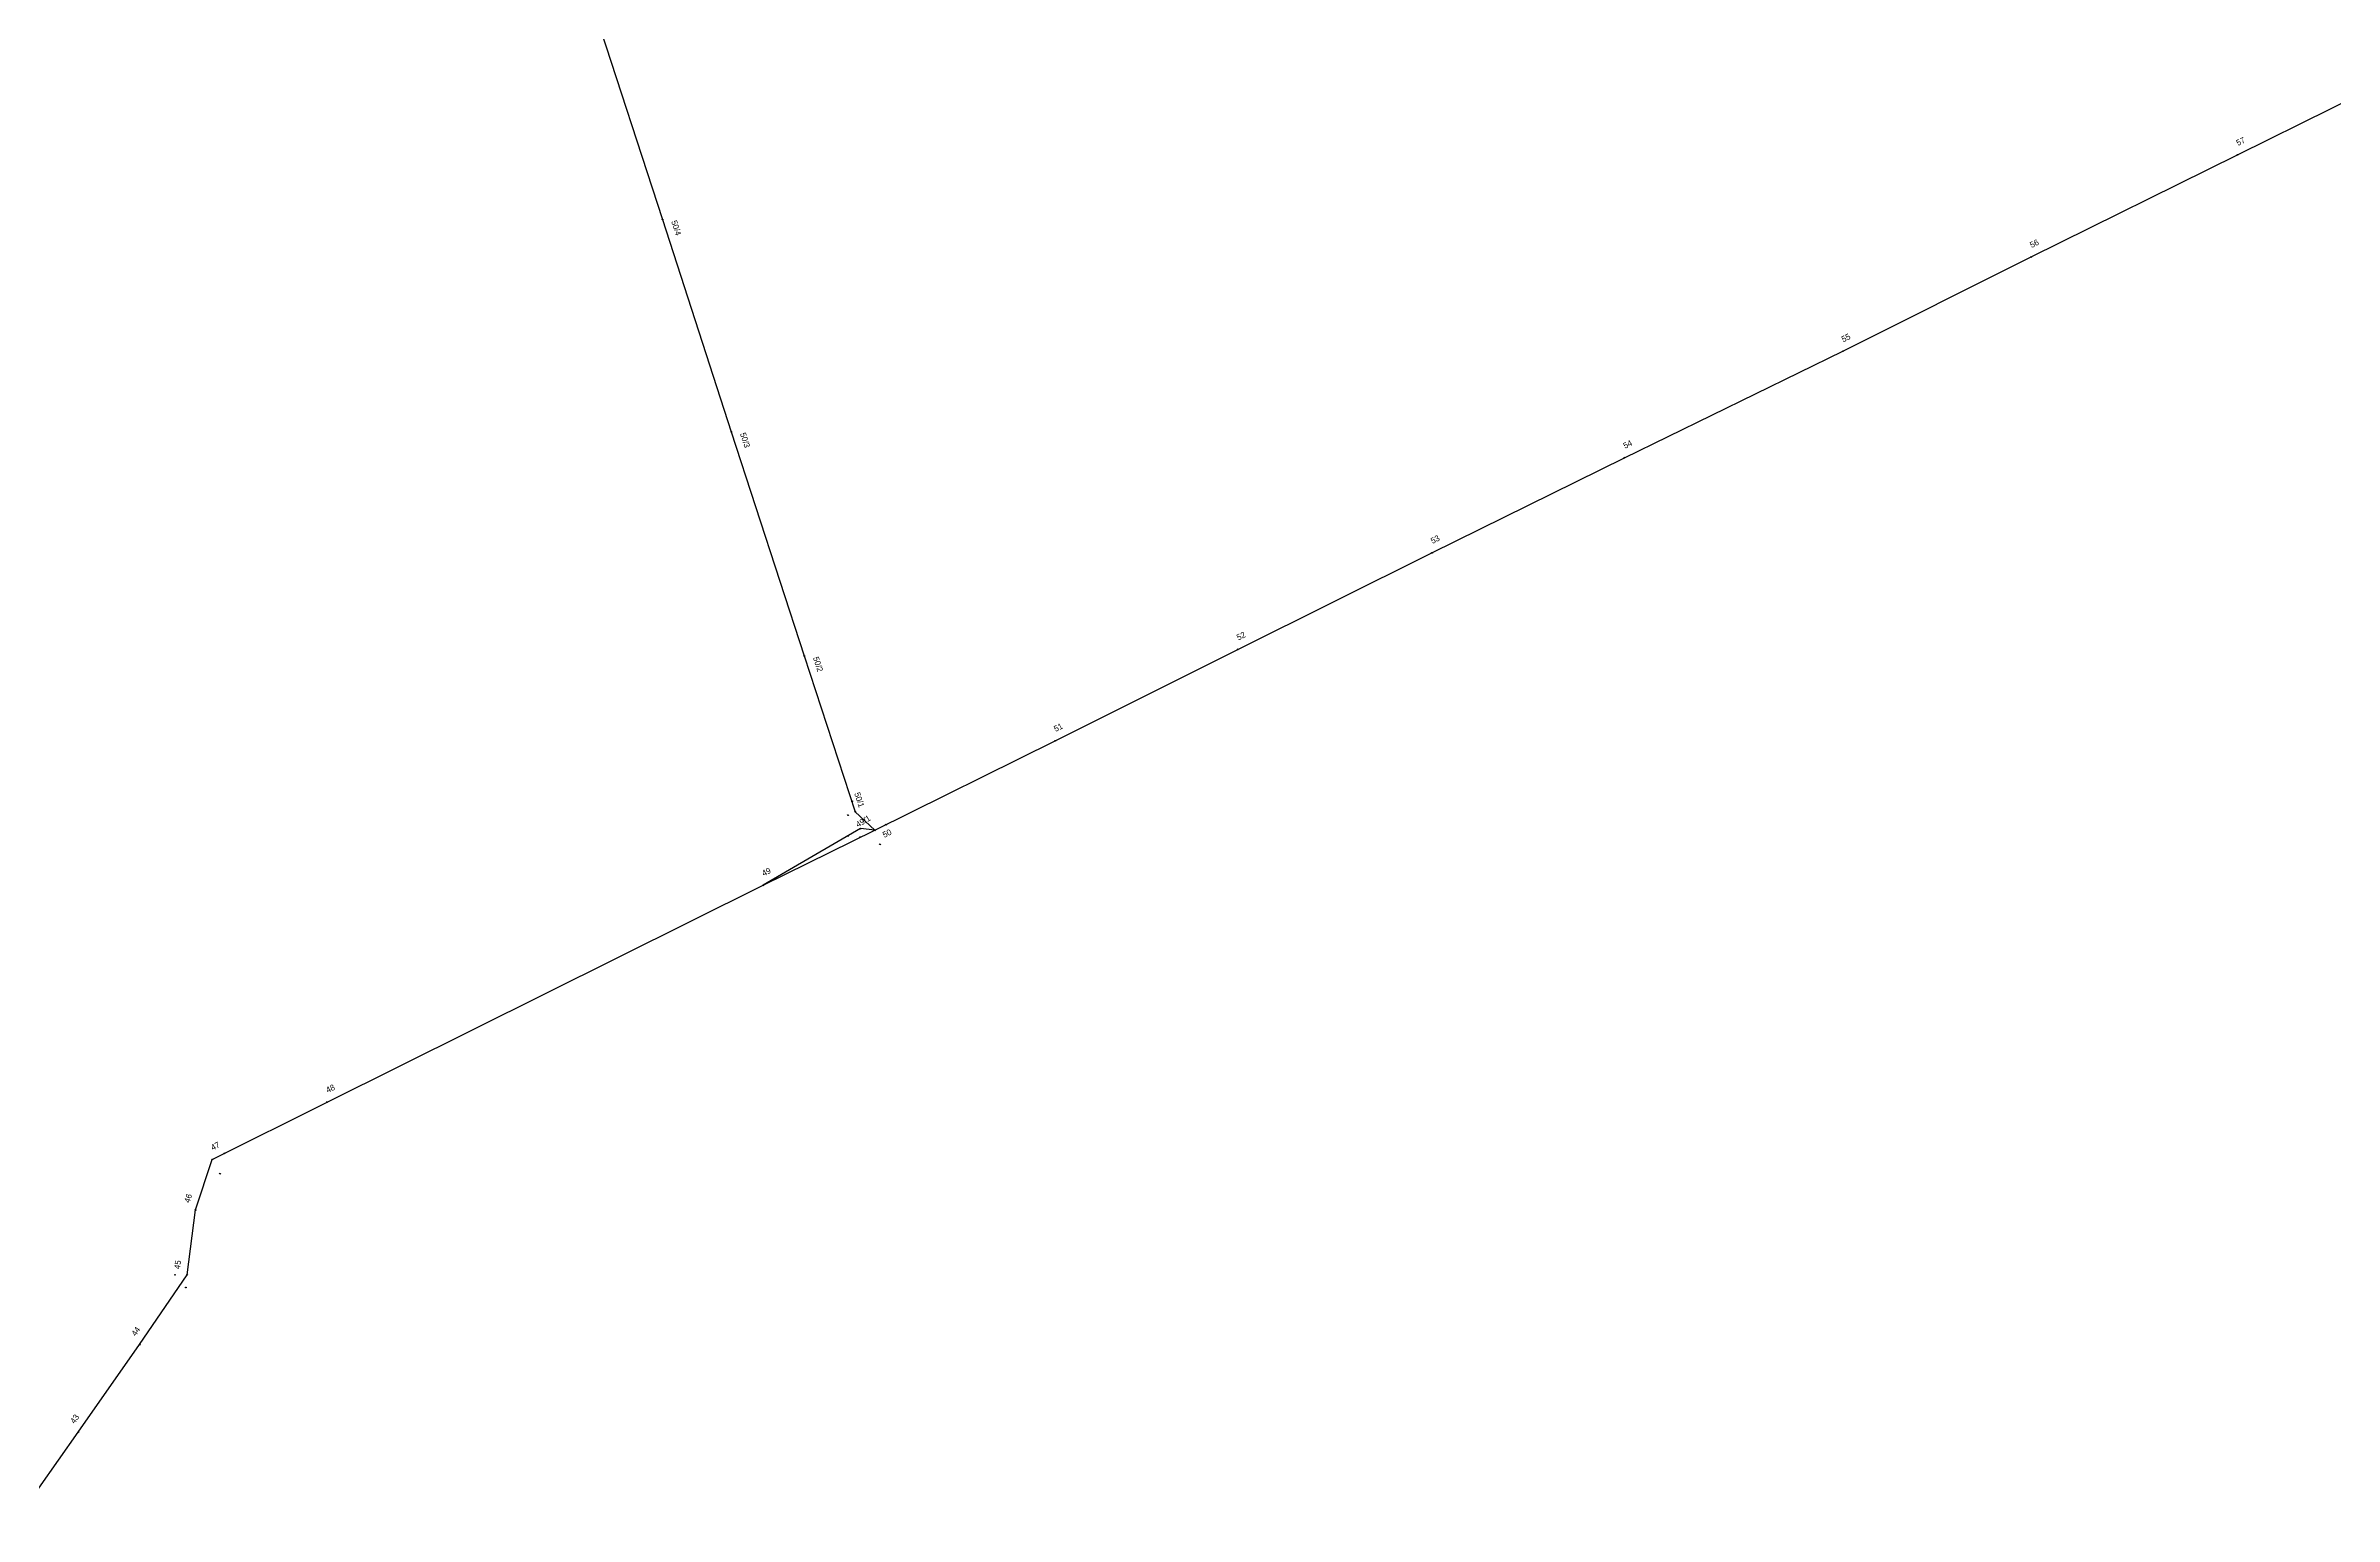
# Model space of a CAD drawing. Header units: metres. Extents: x 2259452 to 2262826, y 426390 to 431191.
# Drawn here: x 2260480 to 2261254, y 428187 to 428684 of the extents above; entities that cross this region are included whole.
import ezdxf

# ---------------------------------------------------------------- set-up
doc = ezdxf.new("R2010")
doc.units = ezdxf.units.M
for name, color, linetype in [('ВЛ-10кВ ф.8 ПС Володаровка', 5, 'Continuous'), ('опоры', 250, 'Continuous'), ('укосы', 250, 'Continuous')]:
    doc.layers.add(name, color=color, linetype=linetype)

# ---------------------------------------------------------------- blocks, each defined once
blk = doc.blocks.new('BL2')
blk.add_lwpolyline([(-0.09, -0.12), (-0.09, 0.12), (0.09, 0.12), (0.09, -0.12), (-0.09, -0.12)])
blk.add_attdef('НОМЕР', (1.5, 2.6), '', height=2)

msp = doc.modelspace()

# ---------------------------------------------------------------- linework, layer by layer
at = {"layer": 'ВЛ-10кВ ф.8 ПС Володаровка', "color": 6}
msp.add_lwpolyline([(2260659.07, 428995.76), (2260658.21, 428984.91), (2260654.53, 428920.56), (2260650.6, 428852.05), (2260646.39, 428779.55), (2260641.5, 428769.62), (2260665.61, 428694.93), (2260688.22, 428625.41), (2260711.51, 428553.62), (2260736.2, 428477.82), (2260753.48, 428425.09), (2260760.1, 428418.84)], dxfattribs=at)
at = {"layer": 'ВЛ-10кВ ф.8 ПС Володаровка', "color": 5}
for points in [[(2260470.59, 428186.78), (2260490.58, 428215.2), (2260511.32, 428244.84), (2260527.36, 428268.46), (2260530.21, 428290.38), (2260535.86, 428307.45), (2260574.79, 428326.9), (2260722.29, 428400.22), (2260760.1, 428418.84), (2260821.08, 428449.08), (2260882.93, 428480.01), (2260948.6, 428512.69), (2261013.72, 428544.87), (2261087.6, 428580.89), (2261151.32, 428612.78), (2261221.14, 428647.32), (2261284.96, 428678.89)], [(2260760.1, 428418.84), (2260755.23, 428419.4), (2260722.29, 428400.22)]]:
    msp.add_lwpolyline(points, dxfattribs=at)

# ---------------------------------------------------------------- block references
at = {"layer": 'опоры', "color": 250}
for p, rotation, values in [((2261221.14, 428647.32), 26.32245581245472, {'НОМЕР': '57'}), ((2260688.22, 428625.41), 288.0156417348987, {'НОМЕР': '50/4'}), ((2261151.32, 428612.78), 26.31706394832212, {'НОМЕР': '56'}), ((2261087.6, 428580.89), 26.58392872664514, {'НОМЕР': '55'}), ((2260711.51, 428553.62), 287.9752345994924, {'НОМЕР': '50/3'}), ((2261013.72, 428544.87), 25.99033011286975, {'НОМЕР': '54'}), ((2260948.6, 428512.69), 26.4543641299762, {'НОМЕР': '53'}), ((2260882.93, 428480.01), 26.4543641299762, {'НОМЕР': '52'}), ((2260736.2, 428477.82), 288.0426051905004, {'НОМЕР': '50/2'}), ((2260821.08, 428449.08), 26.57091692211358, {'НОМЕР': '51'}), ((2260722.29, 428400.22), 26.21744316218033, {'НОМЕР': '49'}), ((2260574.79, 428326.9), 26.43076113454023, {'НОМЕР': '48'}), ((2260535.86, 428307.45), 26.54307753949244, {'НОМЕР': '47'}), ((2260530.21, 428290.38), 71.68634753119491, {'НОМЕР': '46'}), ((2260527.36, 428268.46), 82.60117260462945, {'НОМЕР': '45'}), ((2260511.32, 428244.84), 55.80753978962369, {'НОМЕР': '44'}), ((2260490.58, 428215.2), 55.02575377327513, {'НОМЕР': '43'})]:
    msp.add_blockref('BL2', p, dxfattribs=dict(at, rotation=rotation)).add_auto_attribs(values)
ref = msp.add_blockref('BL2', (2260753.48, 428425.09), dxfattribs=dict(at, rotation=288.1458474083597))
ref.add_attrib('НОМЕР', '50/1', (2260753.11, 428431.29), dxfattribs={"layer": '0', "height": 2, "rotation": 288.14585})
ref = msp.add_blockref('BL2', (2260755.23, 428419.4), dxfattribs=dict(at, rotation=30.21496471599268))
ref.add_attrib('НОМЕР', '49/1', (2260754.37, 428419.72), dxfattribs={"layer": '0', "height": 2, "rotation": 30.21496})
ref = msp.add_blockref('BL2', (2260760.1, 428418.84), dxfattribs=dict(at, rotation=26.37905694408382))
ref.add_attrib('НОМЕР', '50', (2260763.33, 428416.23), dxfattribs={"layer": '0', "height": 2, "rotation": 26.37906})
at = {"layer": 'укосы', "color": 250}
for p, rotation in [((2260752.42, 428428.62), 286.7841254749272), ((2260751, 428423.93), 25.0075694687606), ((2260763.86, 428420.71), 26.48696296204786), ((2260751.04, 428416.84), 31.46288615303129), ((2260755.09, 428416.53), 87.31823352922905), ((2260761.81, 428414.08), 289.8099400820314), ((2260538.51, 428302.67), 298.9730715101858), ((2260540.05, 428309.54), 26.491871089113), ((2260523.31, 428268.45), 0.2552133899973559), ((2260527, 428264.15), 85.14735464142773)]:
    msp.add_blockref('BL2', p, dxfattribs=dict(at, rotation=rotation))

doc.saveas('drawing.dxf')
